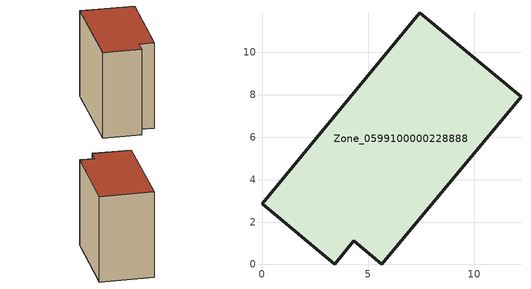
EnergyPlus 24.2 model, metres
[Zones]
Zone_0599100000228888
 floor ground (C_G): 7.43,11.87 12.2,7.9 5.63,0 4.33,1.11 3.42,0.02 0,2.86 z0
 wall outside (C_F): 12.2,7.9 7.43,11.87 0,2.86 3.42,0.02 4.33,1.11 5.63,0 12.2,7.9 z0:10.35
 roof outside (C_R): 7.43,11.87 0,2.86 3.42,0.02 4.33,1.11 5.63,0 12.2,7.9 z10.35
[BUILDING]
Pand.0599100000228888: North Axis=0; Terrain=City; Loads Convergence Tolerance Value=0.04; Temperature Convergence Tolerance Value=0.4; Solar Distribution=FullExterior; Maximum Number of Warmup Days=25; Minimum Number of Warmup Days=1
[Site:Location]
Rotterdam.The.Hague.AP_ZH_NLD Design_Conditions: Latitude=51.96; Longitude=4.45; Time Zone=1; Elevation=-4.5
[SITE:GROUNDTEMPERATURE:BUILDINGSURFACE]
18, 18, 18, 18, 18, 18, 18, 18, 18, 18, 18, 18
[MATERIAL] Thermal Absorptance=0.9; Solar Absorptance=0.7; Visible Absorptance=0.7
Name | Roughness | Thickness | Conductivity | Density | Specific Heat
G.TC.1946 | MediumSmooth | 0.15 | 1 | 540 | 1210
F.TC.1946 | Rough | 0.3 | 0.857143 | 1920 | 840
R.TC.1946 | MediumRough | 0.2 | 0.909091 | 1500 | 1000
[CONSTRUCTION]
C_G: G.TC.1946
C_F: F.TC.1946
C_R: R.TC.1946
[ZONE]
Zone_0599100000228888: Type=1; Multiplier=1; Ceiling Height=Autocalculate; Volume=Autocalculate; Floor Area=autocalculate; Part of Total Floor Area=Yes
[ZONEINFILTRATION:DESIGNFLOWRATE]
Infil_Zone_0599100000228888: Zone or ZoneList or Space or SpaceList=Zone_0599100000228888; Schedule=AlwaysOn; Design Flow Rate Calculation Method=Flow/Area; Flow Rate per Floor Area=0.003; Constant Term Coefficient=1; Temperature Term Coefficient=0; Velocity Term Coefficient=0; Velocity Squared Term Coefficient=0
[HVACTEMPLATE:ZONE:IDEALLOADSAIRSYSTEM]
Zone_0599100000228888: Maximum Heating Supply Air Temperature=50; Minimum Cooling Supply Air Temperature=13; Maximum Heating Supply Air Humidity Ratio=0.0156; Minimum Cooling Supply Air Humidity Ratio=0.0077; Heating Limit=NoLimit; Cooling Limit=NoLimit; Dehumidification Control Type=ConstantSensibleHeatRatio; Cooling Sensible Heat Ratio=0.7; Dehumidification Setpoint=60; Humidification Control Type=None; Humidification Setpoint=30; Outdoor Air Method=None; Outdoor Air Flow Rate per Person=0.00944; Outdoor Air Flow Rate per Zone Floor Area=0; Outdoor Air Flow Rate per Zone=0; Demand Controlled Ventilation Type=None; Outdoor Air Economizer Type=NoEconomizer; Heat Recovery Type=None; Sensible Heat Recovery Effectiveness=0.7; Latent Heat Recovery Effectiveness=0.65
[ZONECONTROL:THERMOSTAT]
ThermostatControl_Zone_0599100000228888: Zone or ZoneList=Zone_0599100000228888; Control Type Schedule=DualSetpointControlType; Control 1=Thermostat_Zone_0599100000228888; Temperature Difference Between Cutout And Setpoint=0
[THERMOSTATSETPOINT:DUALSETPOINT]
Thermostat_Zone_0599100000228888: Heating Setpoint Temperature Schedule=HeatingSetpoint_Zone_0599100000228888; Cooling Setpoint Temperature Schedule=CoolingSetpoint_Zone_0599100000228888
[SCHEDULE:COMPACT]
HeatingSetpoint_Zone_0599100000228888: Through: 12/31, For: AllDays, Until: 24:00, 21
CoolingSetpoint_Zone_0599100000228888: Through: 12/31, For: AllDays, Until: 24:00, 24
DualSetpointControlType: Through: 12/31, For: AllDays, Until: 24:00, 4
AlwaysOn: Through: 12/31, For: AllDays, Until: 24:00, 1
